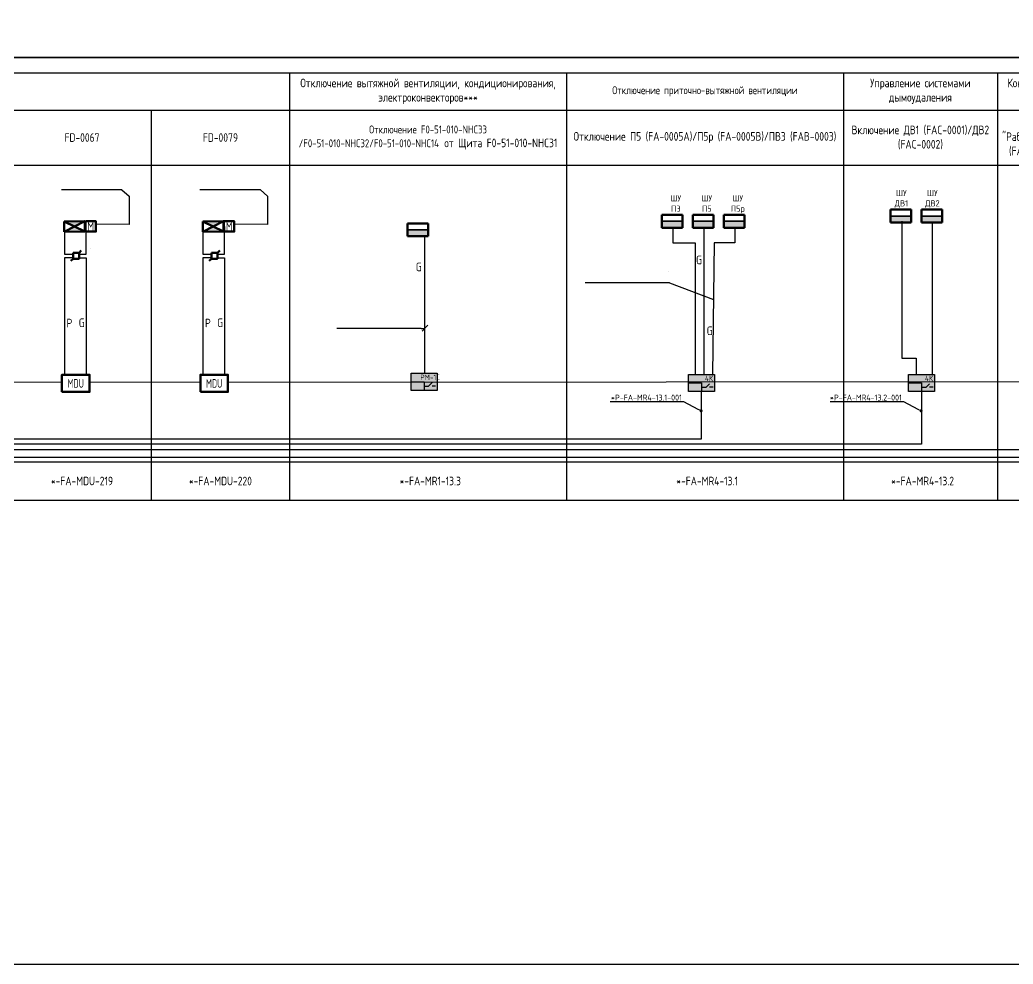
# Model space of a CAD drawing. Header units: millimetres. Extents: x 127230 to 906013, y -355313 to -209225.
# Drawn here: x 293270 to 322125, y -339532 to -312092 of the extents above; entities that cross this region are included whole.
import ezdxf
from ezdxf import colors
from ezdxf.entities.mleader import LeaderData, LeaderLine
from ezdxf.enums import TextEntityAlignment as Align
from ezdxf.math import Vec2, Vec3

# ---------------------------------------------------------------- set-up
doc = ezdxf.new("R2018")
doc.units = ezdxf.units.MM
doc.linetypes.add('Cплошная', pattern=[0])
for name, color, linetype in [('1.1. SAI_оборудование_текст', 6, 'Continuous'), ('__Оборудование_АУПТ', 5, 'Continuous'), ('ПС2', 230, 'Continuous')]:
    doc.layers.add(name, color=color, linetype=linetype)
for name, color, linetype, lineweight in [('14', 250, 'Continuous', 0), ('GM_кабель_СПС', 6, 'Continuous', 25), ('GM_текст', 250, 'Continuous', 9), ('АО Извещатели ПС', 1, 'Continuous', 50), ('АО ПС', 1, 'Continuous', 50), ('АТ_ПС_ИП_025', 1, 'Continuous', 25), ('АТ_ПС_ППКП_025', 5, 'Continuous', 25), ('АТ_ПС_Текст_025', 7, 'Continuous', 25), ('АТ_ПС_Трасса_100', 1, 'Continuous', 100), ('СПДС_Размерная линия', 150, 'Continuous', 15)]:
    doc.layers.add(name, color=color, linetype=linetype, lineweight=lineweight)
doc.styles.add('GLE_OASR_TextStyle', font='GOST2304A.ttf')
doc.styles.add('SAI', font='gost_0.ttf')
doc.styles.get("Standard").update_dxf_attribs({"font": 'gost_0.ttf'})
doc.styles.add('ГОСТ 2.304', font='CS_Gost2304.shx', dxfattribs={"width": 0.8})
doc.styles.add('Гост L', font='gost_0.ttf')

# ---------------------------------------------------------------- blocks, each defined once
blk = doc.blocks.new('*U53')
at = {"color": 0, "lineweight": 30, "width": 1.001, "flags": 104}
blk.add_attdef('ТЕКСТ1', text='', height=2.5, dxfattribs=at).set_placement((0.55, 3.27), align=Align.TOP_LEFT)
at = {"color": 0, "lineweight": 0}
blk.add_wipeout([(0, 4.3), (16.02, 4.3), (16.02, 0), (0, 0)], dxfattribs=at)
blk = doc.blocks.new('*U54')
at = {"color": 0, "lineweight": 30, "width": 1.001, "flags": 104}
blk.add_attdef('ТЕКСТ1', text='', height=2.5, dxfattribs=at).set_placement((0.55, 3.27), align=Align.TOP_LEFT)
at = {"color": 0, "lineweight": 0}
blk.add_wipeout([(0, 4.3), (21.07, 4.3), (21.07, 0), (0, 0)], dxfattribs=at)
blk = doc.blocks.new('*U49')
at = {"linetype": 'Continuous', "lineweight": 25}
blk.add_wipeout([(-1.5, -1.5), (-1.5, 1.5), (1.5, 1.5), (1.5, -1.5)], dxfattribs=at)
at = {"color": 0, "linetype": 'Continuous', "lineweight": -2}
for p, q in [((1.5, 1.5), (2.63, 2.63)), ((-1.5, -1.5), (-2.63, -2.63))]:
    blk.add_line(p, q, dxfattribs=at)
blk.add_lwpolyline([(-1.5, 1.5), (1.5, 1.5), (1.5, -1.5), (-1.5, -1.5)], close=True, dxfattribs=at)
blk = doc.blocks.new('*U52')
at = {"linetype": 'Continuous', "lineweight": -2}
h = blk.add_hatch(color=0, dxfattribs=at)
h.dxf.hatch_style = 1
h.paths.add_polyline_path([(-6, 2.97), (-2.98, 1.48), (0, 2.97)])
h.paths.add_polyline_path([(-2.98, 1.48), (-6, -0.03), (0, -0.03), (0, 0)])
at = {"color": 0, "linetype": 'Continuous', "lineweight": -2}
for p, q in [((-6, -0.03), (-6, 2.97)), ((0, 2.97), (-6, 2.97)), ((-6, 2.97), (0, 0)), ((-6, -0.03), (0, 2.97)), ((0, -0.03), (0, 2.97)), ((0, 1.47), (0.18, 1.47)), ((-6, -0.03), (0, -0.03))]:
    blk.add_line(p, q, dxfattribs=at)
blk.add_lwpolyline([(0.18, 2.97), (3.18, 2.97), (3.18, -0.03), (0.18, -0.03)], close=True, dxfattribs=at)
at = {"color": 0, "linetype": 'Continuous', "lineweight": -2, "style": 'GLE_OASR_TextStyle'}
blk.add_text('М', height=2.5, dxfattribs=at).set_placement((1.68, 1.47), align=Align.MIDDLE_CENTER)
blk = doc.blocks.new('*U51')
at = {"color": 0, "linetype": 'Continuous', "lineweight": -2}
blk.add_lwpolyline([(-8, -0.03), (0, -0.03), (0, 4.97), (-8, 4.97)], close=True, dxfattribs=at)
at = {"color": 0, "linetype": 'Continuous', "lineweight": -2, "style": 'ГОСТ 2.304', "width": 0.8, "flags": 4}
blk.add_attdef('НАДПИСЬ', text='', height=2.5, dxfattribs=at).set_placement((-4, 2.47), align=Align.MIDDLE_CENTER)
blk = doc.blocks.new('*U50')
at = {"color": 0, "lineweight": 0}
blk.add_wipeout([(-2.08, 6.13), (-19.65, 6.12), (-19.65, 1.83), (-2.08, 1.83)], dxfattribs=at)
at = {"color": 0, "linetype": 'Cплошная', "lineweight": 25}
for q in [(-19.65, 1.83), (0, 0)]:
    blk.add_line((-2.08, 1.83), q, dxfattribs=at)
at = {"color": 0, "lineweight": 30, "flags": 104}
blk.add_attdef('ТЕКСТ1', text='', height=2.5, dxfattribs=at).set_placement((-2.99, 5.1), align=Align.TOP_RIGHT)
blk = doc.blocks.new('*T75')
at = {"color": 7, "linetype": 'ByBlock', "transparency": 16777216}
for p, q in [((0, 0), (125123, 0)), ((4022, 0), (4022, -12425)), ((8043, 0), (8043, -12425)), ((36195, 0), (36195, -12425)), ((40217, 0), (40217, -12425)), ((92498, 0), (92498, -12425)), ((100542, 0), (100542, -12425)), ((108585, 0), (108585, -12425)), ((113058, 0), (113058, -12425)), ((117080, 0), (117080, -12425)), ((121102, 0), (121102, -12425)), ((125123, 0), (125123, -12425)), ((0, -1085), (125123, -1085)), ((12065, -1085), (12065, -12425)), ((16087, -1085), (16087, -12425)), ((20108, -1085), (20108, -12425)), ((24130, -1085), (24130, -12425)), ((28152, -1085), (28152, -12425)), ((32173, -1085), (32173, -12425)), ((44238, -1085), (44238, -12425)), ((48260, -1085), (48260, -12425)), ((52282, -1085), (52282, -12425)), ((56303, -1085), (56303, -12425)), ((60325, -1085), (60325, -12425)), ((64347, -1085), (64347, -12425)), ((68368, -1085), (68368, -12425)), ((72390, -1085), (72390, -12425)), ((76412, -1085), (76412, -12425)), ((80433, -1085), (80433, -12425)), ((84455, -1085), (84455, -12425)), ((88477, -1085), (88477, -12425)), ((0, -2686), (125123, -2686)), ((0, -2686), (0, -11307)), ((0, -11307), (125123, -11307)), ((0, -12425), (125123, -12425))]:
    blk.add_line(p, q, dxfattribs=at)
at = {"color": 0, "linetype": 'ByBlock', "lineweight": -2, "transparency": 16777216}
for p, q in [((0, 0), (0, -2686)), ((0, -11307), (0, -12425))]:
    blk.add_line(p, q, dxfattribs=at)
at = {"color": 7, "transparency": 16777216, "char_height": 250, "attachment_point": 5, "style": 'GLE_OASR_TextStyle'}
for s, insert, width in [('Управление противопожарными клапанами', (2011, -542), 4020.47), ('{\\fGOST 2.304 type A|b0|i0|c204|p34;\\C256;Отключение вытяжной вентиляции\\fGOST 2.304 type A|b0|i0|c0|p34;, \\fGOST 2.304 type A|b0|i0|c204|p34;кондиционирования\\fGOST 2.304 type A|b0|i0|c0|p34;, \\fGOST 2.304 type A|b0|i0|c204|p34;электроконвекторов\\fGOST type A|b0|i0|c204|p34;\\W1.001;***}', (96520, -542), 8042.13), ('Управление системами дымоудаления', (110822, -542), 4472.13), ('Контроль состояния систем дымоудаления', (115069, -542), 4020.47), ('Управление системами дымоудаления', (119091, -542), 4020.47), ('Контроль состояния систем дымоудаления', (123113, -542), 4020.47), ('Управление противопожарными клапанами', (22119, -542), 28150.47), ('{\\fGOST 2.304 type A|b0|i0|c204|p34;\\H0.91667x;\\C256;Отключение приточно-вытяжной вентиляции}', (104563, -542), 8042.13), ('Сигнал  "Работа"/"Неисправность"ДВ1 (FAC-0001)/ДВ2 (FAC-0002)', (115069, -1885), 4020.47), ('Сигнал  "Работа"/"Неисправность"  ДП1 (FSC-0001)/ДП2 (FSC-0002)', (123113, -1885), 4020.47), ('{\\fGOST 2.304 type A|b0|i0|c204|p34;\\C256;Дистанционный пуск \\Pсистемы дымоудаления}', (6032, -1885), 4020.47), ('{\\fGOST 2.304 type A|b0|i0|c204|p34;\\C256;Дистанционный пуск \\Pсистемы дымоудаления}', (38206, -1885), 4020.47), ('{\\H0.91667x;\\C256;Отключение F0-51-010-NHC33^J/F0-51-010-NHC32/F0-51-010-NHC14\\fISOCPEUR|b0|i0|c204|p34;\\H1.09091x;\\C7; \\fGOST 2.304 type A|b0|i0|c204|p34;от Щита F0-51-010-NHC31}', (96520, -1885), 8042.13), ('Отключение П5 (FA-0005A)/П5р (FA-0005В)/ПВ3 (FAB-0003)', (104563, -1885), 8042.13), ('Включение ДВ1 (FAC-0001)/ДВ2 (FAC-0002)', (110822, -1885), 4472.13), ('Включение ДП1 (FSC-0001)/ДП2 (FSC-0002)', (119091, -1885), 4020.47), ('SD-0006', (2011, -1885), 4020.47), ('FD-0102', (10054, -1885), 4020.47), ('FD-0052', (14076, -1885), 4020.47), ('FD-123', (18097, -1885), 4020.47), ('FD-0054', (22119, -1885), 4020.47), ('FD-0137', (30162, -1885), 4020.47), ('FD-0136', (34184, -1885), 4020.47), ('SD-0003', (42227, -1885), 4020.47), ('FD-0069', (46249, -1885), 4020.47), ('FD-0089', (50271, -1885), 4020.47), ('FD-0111', (54292, -1885), 4020.47), ('FD-0092', (58314, -1885), 4020.47), ('FD-120', (62336, -1885), 4020.47), ('FD-0138', (66357, -1885), 4020.47), ('FD-0090', (74401, -1885), 4020.47), ('FD-0070', (78422, -1885), 4020.47), ('FD-0063', (82444, -1885), 4020.47), ('FD-0067', (86466, -1885), 4020.47), ('FD-0079', (90488, -1885), 4020.47), ('*-FA-MDU-200', (2011, -11866), 4020.47), ('*-FA-MDU-201', (10054, -11866), 4020.47), ('*-FA-MDU-202', (14076, -11866), 4020.47), ('*-FA-MDU-203', (18097, -11866), 4020.47), ('*-FA-MDU-204', (22119, -11866), 4020.47), ('*-FA-MDU-205', (26141, -11866), 4020.47), ('*-FA-MDU-206', (30162, -11866), 4020.47), ('*-FA-SIB-13.2', (38206, -11866), 4020.47), ('*-FA-MDU-208', (42227, -11866), 4020.47), ('*-FA-MDU-209', (46249, -11866), 4020.47), ('*-FA-MDU-210', (50271, -11866), 4020.47), ('*-FA-MDU-211', (54292, -11866), 4020.47), ('*-FA-MDU-212', (58314, -11866), 4020.47), ('*-FA-MDU-213', (62336, -11866), 4020.47), ('*-FA-MDU-214', (66357, -11866), 4020.47), ('*-FA-MDU-215', (70379, -11866), 4020.47), ('*-FA-MDU-216', (74401, -11866), 4020.47), ('*-FA-MDU-217', (78422, -11866), 4020.47), ('*-FA-MDU-218', (82444, -11866), 4020.47), ('*-FA-MDU-219', (86466, -11866), 4020.47), ('*-FA-MDU-220', (90488, -11866), 4020.47), (' *-FA-MR1-13.3', (96520, -11866), 8042.13), (' *-FA-MR4-13.1', (104563, -11866), 8042.13), (' *-FA-MR4-13.2', (110822, -11866), 4472.13), ('*-FA-{\\C0;AE}-13.1', (115069, -11866), 4020.47), (' *-FA-MR4-13.4', (119091, -11866), 4020.47), ('*-FA-{\\C0;AE}-13.2', (123113, -11866), 4020.47)]:
    blk.add_mtext(s, dxfattribs=dict(at, insert=insert, width=width))
at = {"color": 7, "transparency": 16777216, "char_height": 250, "attachment_point": 5}
for s, insert, width in [('Управление противопожарными клапанами', (66357, -542), 52280.47), ('*-FA-SIB-13.1', (6032, -11866), 4020.47), ('*-FA-MDU-207', (34184, -11866), 4020.47)]:
    blk.add_mtext(s, dxfattribs=dict(at, insert=insert, width=width))
at = {"transparency": 16777216, "char_height": 250, "width": 4020.47, "attachment_point": 5}
for s, insert in [('FD-0109', (26141, -1885)), ('FD-0139', (70379, -1885))]:
    blk.add_mtext(s, dxfattribs=dict(at, insert=insert))
blk = doc.blocks.new('A$C8a5a76a5')
at = {"layer": 'АО ПС', "color": 18, "ltscale": 30, "true_color": 0x000000}
blk.add_line((800, 0), (0, 0), dxfattribs=at)
at = {"color": 18, "true_color": 0x000000}
blk.add_wipeout([(0, 500), (800, 500), (800, 250), (0, 250)], dxfattribs=at).dxf.layer = 'АО Извещатели ПС'
at = {"layer": 'АО ПС', "ltscale": 30, "true_color": 0x000000}
h = blk.add_hatch(color=18, dxfattribs=at)
h.dxf.hatch_style = 1
h.paths.add_polyline_path([(800, 250), (0, 250), (0, 0), (800, 0)])
at = {"color": 18, "lineweight": 35, "true_color": 0x000000}
blk.add_line((0, 250), (800, 250), dxfattribs=at)
at = {"layer": 'АО ПС', "color": 18, "ltscale": 30, "true_color": 0x000000}
for p, q in [((0, 0), (0, 500)), ((0, 500), (800, 500)), ((800, 500), (800, 0))]:
    blk.add_line(p, q, dxfattribs=at)
blk = doc.blocks.new('*U78')
at = {"true_color": 0xffffff, "transparency": 33554687}
h = blk.add_hatch(color=7, dxfattribs=at)
h.dxf.hatch_style = 1
h.paths.add_polyline_path([(15, 10), (15, 0), (0, 0), (0, 10)])
blk.add_hatch(color=256).paths.add_polyline_path([(0, 5), (0, 0), (7.5, 0), (7.5, 5)])
for points in [[(15, 10), (15, 0), (0, 0), (0, 10)], [(0, 5), (7.5, 5), (7.5, 0), (0, 0)]]:
    blk.add_lwpolyline(points, close=True)
for points in [[(8.08, 2.5), (10.09, 2.5), (12.16, 4.57)], [(14.18, 2.5), (12.16, 2.5), (12.16, 2.5)]]:
    blk.add_lwpolyline(points)
at = {"insert": (9.48, 9.23), "char_height": 3.2, "attachment_point": 1}
blk.add_mtext_dynamic_manual_height_columns('4К', width=4.8659, gutter_width=20, heights=[0], dxfattribs=at)
at = {"layer": '1.1. SAI_оборудование_текст', "style": 'SAI', "flags": 8}
blk.add_attdef('NAME_ППКОП', (0, 11.57), '', height=4, dxfattribs=at)
blk = doc.blocks.new('_Dot')
at = {"color": 0, "linetype": 'ByBlock', "lineweight": -2}
blk.add_line((-0.5, 0), (-1, 0), dxfattribs=at)
at = {"color": 0, "linetype": 'ByBlock', "const_width": 0.5}
blk.add_lwpolyline([(-0.25, 0, 1), (0.25, 0, 1)], format="xyb", close=True, dxfattribs=at)
blk = doc.blocks.new('*U73')
at = {"color": 0, "linetype": 'Cплошная', "lineweight": 25}
blk.add_line((0, 0), (12.78, -4.83), dxfattribs=at)
at = {"color": 0, "lineweight": 30, "width": 1.001, "flags": 104}
blk.add_attdef('ТЕКСТ1', text='', height=2.5, dxfattribs=at).set_placement((-0.55, 3.27), align=Align.TOP_RIGHT)
at = {"color": 0, "lineweight": 0}
blk.add_wipeout([(0, 4.3), (-24.51, 4.3), (-24.51, 0), (0, 0)], dxfattribs=at)
at = {"color": 0, "linetype": 'Cплошная', "lineweight": 25}
blk.add_line((0, 0), (-24.51, 0), dxfattribs=at)
blk = doc.blocks.new('*U77')
at = {"color": 0, "linetype": 'Cплошная', "lineweight": 25}
blk.add_line((0, 0), (1, 0), dxfattribs=at)
at = {"color": 0, "lineweight": 30, "width": 1.001, "flags": 104}
blk.add_attdef('ТЕКСТ1', text='', height=2.5, dxfattribs=at).set_placement((-0.55, 3.27), align=Align.TOP_RIGHT)
at = {"color": 0, "lineweight": 0}
blk.add_wipeout([(0, 4.3), (-24.51, 4.3), (-24.51, 0), (0, 0)], dxfattribs=at)
at = {"color": 0, "linetype": 'Cплошная', "lineweight": 25}
blk.add_line((0, 0), (-24.51, 0), dxfattribs=at)
blk = doc.blocks.new('*U79')
at = {"true_color": 0xffffff, "transparency": 33554687}
h = blk.add_hatch(color=7, dxfattribs=at)
h.dxf.hatch_style = 1
h.paths.add_polyline_path([(15, 10), (15, 0), (0, 0), (0, 10)])
blk.add_hatch(color=256).paths.add_polyline_path([(0, 5), (0, 0), (7.5, 0), (7.5, 5)])
for points in [[(15, 10), (15, 0), (0, 0), (0, 10)], [(0, 5), (7.5, 5), (7.5, 0), (0, 0)]]:
    blk.add_lwpolyline(points, close=True)
for points in [[(8.08, 2.5), (10.09, 2.5), (12.16, 4.57)], [(14.18, 2.5), (12.16, 2.5), (12.16, 2.5)]]:
    blk.add_lwpolyline(points)
at = {"insert": (5.25, 9.23), "char_height": 3.2, "attachment_point": 1}
blk.add_mtext_dynamic_manual_height_columns('РМ-1С', width=4.8659, gutter_width=20, heights=[0], dxfattribs=at)
at = {"layer": '1.1. SAI_оборудование_текст', "style": 'SAI', "flags": 8}
blk.add_attdef('NAME_ППКОП', (0, 11.57), '', height=4, dxfattribs=at)

msp = doc.modelspace()

# ---------------------------------------------------------------- linework, layer by layer
at = {"color": 18, "true_color": 0x000000}
msp.add_lwpolyline([(204084, -313190), (370338, -313190), (370338, -285232), (204084, -285232)], close=True, dxfattribs=at)
at = {"layer": '14', "color": 6, "lineweight": 25}
for points in [[(294564, -318248), (294564, -318898), (294816, -318898)], [(298586, -318248), (298586, -318898), (298838, -318898)]]:
    msp.add_lwpolyline(points, dxfattribs=at)
at = {"layer": 'GM_кабель_СПС'}
msp.add_lwpolyline([(205506, -267284), (204762, -267284), (204762, -322657), (333502, -322600), (333505, -324813), (208960, -324813), (208960, -336361), (289503, -336361), (289503, -337532), (204693, -337589), (204519, -267129), (205506, -267129)], dxfattribs=at)
at = {"layer": 'АТ_ПС_Трасса_100', "color": 92, "lineweight": 25, "ltscale": 100}
for points in [[(294989, -318898), (295197, -318898), (295197, -318249)], [(299010, -318898), (299219, -318898), (299219, -318249)], [(294989, -319005), (295197, -319005), (295197, -322407)], [(299010, -319005), (299219, -319005), (299219, -322407)]]:
    msp.add_lwpolyline(points, dxfattribs=at)
at = {"layer": 'АТ_ПС_Трасса_100', "color": 6, "lineweight": 25, "ltscale": 100}
for points in [[(294816, -319005), (294564, -319005), (294564, -322407)], [(298838, -319005), (298586, -319005), (298586, -322407)]]:
    msp.add_lwpolyline(points, dxfattribs=at)

# ---------------------------------------------------------------- block references
msp.add_blockref('*T75', (208608, -313627))
at = {"layer": '__Оборудование_АУПТ', "xscale": 50, "yscale": 50, "zscale": 50}
for name, p in [('*U79', (304638, -322862)), ('*U78', (312698, -322894)), ('*U78', (319089, -322894))]:
    msp.add_blockref(name, p, dxfattribs=at)
at = {"layer": 'ПС2', "color": 5, "lineweight": 50, "transparency": 33554687, "xscale": 100, "yscale": 100, "zscale": 100, "rotation": 0.1250381865928775}
for p in [(295160, -318244), (299182, -318244)]:
    msp.add_blockref('*U52', p, dxfattribs=at)

# ---------------------------------------------------------------- texts
at = {"layer": 'АТ_ПС_Текст_025', "char_height": 250, "attachment_point": 5, "style": 'GLE_OASR_TextStyle'}
for s, width, insert in [('G', 1237.88, (312999, -319068)), ('G', 250, (304858, -319273)), ('P', 1237.88, (294711, -320902)), ('G', 1237.88, (295066, -320894)), ('P', 1237.88, (298732, -320902)), ('G', 1237.88, (299088, -320894)), ('G', 1237.88, (313309, -321128))]:
    msp.add_mtext_dynamic_manual_height_columns(s, width=width, gutter_width=12.5, heights=[0], dxfattribs=dict(at, insert=insert))

# ---------------------------------------------------------------- leaders
at = {"layer": 'GM_текст'}
ml = msp.add_multileader_mtext('Standard', dxfattribs=at)
ml.set_content('*{\\H0.95833x;P-FA-MR4-13.1-001}', color=256, style='Гост L')
ml.set_leader_properties()
ml.set_arrow_properties(name='DOT')
ml.build(insert=Vec2(0, 0))
ml.multileader.update_dxf_attribs({"has_text_frame": 1, "text_left_attachment_type": 6, "text_right_attachment_type": 6, "dogleg_length": 0.36, "arrow_head_size": 90})
ctx = ml.context
ctx.base_point, ctx.char_height, ctx.arrow_head_size, ctx.landing_gap_size, ctx.plane_origin = Vec3(310713, -323191), 180, 90, 50, Vec3(307191, -319772)
ctx.left_attachment, ctx.right_attachment, ctx.text_align_type = 6, 6, 2
notes = []
notes.append((ctx, [(1, (1, 1, 0), (312554, -323191), (-1, 0), 0.36, [(1, [(313059, -323454)], 0, [])])]))
ctx.mtext.insert, ctx.mtext.width, ctx.mtext.defined_height, ctx.mtext.alignment, ctx.mtext.flow_direction = Vec3(312503, -322975), 2063.07, 100, 3, 5
ml = msp.add_multileader_mtext('Standard', dxfattribs=at)
ml.set_content('*{\\H0.95833x;P-FA-MR4-13.2-001}', color=256, style='Гост L')
ml.set_leader_properties()
ml.set_arrow_properties(name='DOT')
ml.build(insert=Vec2(0, 0))
ml.multileader.update_dxf_attribs({"has_text_frame": 1, "text_left_attachment_type": 6, "text_right_attachment_type": 6, "dogleg_length": 0.36, "arrow_head_size": 90})
ctx = ml.context
ctx.base_point, ctx.char_height, ctx.arrow_head_size, ctx.landing_gap_size, ctx.plane_origin = Vec3(317067, -323191), 180, 90, 50, Vec3(313582, -319772)
ctx.left_attachment, ctx.right_attachment, ctx.text_align_type = 6, 6, 2
notes.append((ctx, [(1, (1, 1, 0), (318945, -323191), (-1, 0), 0.36, [(1, [(319449, -323454)], 0, [])])]))
ctx.mtext.insert, ctx.mtext.width, ctx.mtext.defined_height, ctx.mtext.alignment, ctx.mtext.flow_direction = Vec3(318894, -322975), 2063.07, 100, 3, 5
for ctx, leaders in notes:
    for number, flags, end, landing, length, lines in leaders:
        leader = LeaderData()
        leader.index, (leader.has_last_leader_line, leader.has_dogleg_vector, leader.attachment_direction) = number, flags
        leader.last_leader_point, leader.dogleg_vector, leader.dogleg_length = Vec3(end), Vec3(landing), length
        for number, points, colour, breaks in lines:
            line = LeaderLine()
            line.index, line.vertices, line.color, line.breaks = number, Vec3.list(points), colors.encode_raw_color(colour), breaks
            leader.lines.append(line)
        ctx.leaders.append(leader)

# ---------------------------------------------------------------- next in the draw order: block references
at = {"layer": 'АТ_ПС_ИП_025', "lineweight": 50, "xscale": 57.51779866433964, "yscale": 57.51779866433964, "zscale": 57.51779866433964}
for p in [(294903, -318948), (298924, -318948)]:
    msp.add_blockref('*U49', p, dxfattribs=at)
at = {"layer": 'АТ_ПС_Текст_025', "linetype": 'Continuous'}
ref = msp.add_blockref('*U50', (296444, -317216), dxfattribs=dict(at, xscale=100, yscale=100, zscale=100))
lines = msp.add_mtext('230 В AC*** ', dxfattribs={"layer": '0', "color": 0, "insert": (296145, -316706), "char_height": 2.5, "attachment_point": 1})
ref.add_attrib('ТЕКСТ1', '', (296145, -316706), dxfattribs={"flags": 104}).embed_mtext(lines)
ref = msp.add_blockref('*U50', (300466, -317216), dxfattribs=dict(at, xscale=100, yscale=100, zscale=100))
lines = msp.add_mtext('230 В AC*** ', dxfattribs={"layer": '0', "color": 0, "insert": (300167, -316706), "char_height": 2.5, "attachment_point": 1})
ref.add_attrib('ТЕКСТ1', '', (300167, -316706), dxfattribs={"flags": 104}).embed_mtext(lines)
at = {"layer": 'АТ_ПС_Текст_025', "transparency": 33554636}
ref = msp.add_blockref('*U53', (295255, -319073), dxfattribs=dict(at, xscale=99.99980000000001, yscale=99.99980000000001, zscale=99.99980000000001))
lines = msp.add_mtext('\\W1.0010;*FA-XK-219', dxfattribs={"layer": '0', "color": 0, "insert": (295310, -318746), "char_height": 2.5, "attachment_point": 1})
ref.add_attrib('ТЕКСТ1', '', (295310, -318746), dxfattribs={"flags": 104}).embed_mtext(lines)
ref = msp.add_blockref('*U53', (299277, -319073), dxfattribs=dict(at, xscale=99.99980000000001, yscale=99.99980000000001, zscale=99.99980000000001))
lines = msp.add_mtext('\\W1.0010;*FA-XK-220', dxfattribs={"layer": '0', "color": 0, "insert": (299332, -318746), "char_height": 2.5, "attachment_point": 1})
ref.add_attrib('ТЕКСТ1', '', (299332, -318746), dxfattribs={"flags": 104}).embed_mtext(lines)
at = {"layer": 'АТ_ПС_Текст_025', "transparency": 33554636, "xscale": 99.99980000000001, "yscale": 99.99980000000001, "zscale": 99.99980000000001, "rotation": 90.0000000004073}
for p in [(294448, -321636), (295714, -321636), (298470, -321636), (299736, -321636)]:
    msp.add_blockref('*U54', p, dxfattribs=at)
at = {"layer": 'СПДС_Размерная линия', "color": 18, "true_color": 0x000000, "xscale": 0.75, "yscale": 0.75, "zscale": 0.75}
for p in [(318566, -317981), (319466, -317981), (311916, -318133), (312816, -318133), (313716, -318133), (304528, -318381)]:
    msp.add_blockref('A$C8a5a76a5', p, dxfattribs=at)

# ---------------------------------------------------------------- next in the draw order: wipeouts: each hides what was drawn before it
at = {"lineweight": 25}
for points in [[(294493, -322407), (295293, -322407), (295293, -322907), (294493, -322907)], [(298515, -322407), (299315, -322407), (299315, -322907), (298515, -322907)]]:
    msp.add_wipeout(points, dxfattribs=at).dxf.layer = 'АТ_ПС_Трасса_100'

# ---------------------------------------------------------------- next in the draw order: linework, layer by layer
at = {"layer": '14', "color": 6, "lineweight": 25}
for points in [[(296444, -317216), (296444, -318035), (295477, -318031)], [(300466, -317216), (300466, -318035), (299499, -318031)]]:
    msp.add_lwpolyline(points, dxfattribs=at)
at = {"layer": 'GM_кабель_СПС', "color": 34}
for points in [[(327959, -322894), (327959, -324588), (207445, -324588), (207445, -323981)], [(319464, -322894), (319464, -324422), (207625, -324422), (207625, -323981)], [(207815, -323981), (207815, -324266), (313075, -324266), (313073, -322894)]]:
    msp.add_lwpolyline(points, dxfattribs=at)
at = {"layer": 'АТ_ПС_Трасса_100', "color": 92, "lineweight": 25, "ltscale": 100}
for points in [[(318887, -317943), (318887, -321926), (319309, -321926), (319309, -322401)], [(312242, -318153), (312242, -318572), (312887, -318572), (312887, -322394)], [(313142, -318153), (313142, -322394)], [(314042, -318153), (314042, -318572), (313440, -318572), (313391, -322394)], [(319771, -317997), (319771, -322387)], [(305026, -318381), (305026, -318800), (305028, -318800), (305028, -322362)]]:
    msp.add_lwpolyline(points, dxfattribs=at)

# ---------------------------------------------------------------- next in the draw order: block references
at = {"layer": 'АТ_ПС_ППКП_025', "color": 1, "linetype": 'Continuous', "lineweight": 50}
ref = msp.add_blockref('*U51', (295293, -322903), dxfattribs=dict(at, xscale=100, yscale=100, zscale=100))
ref.add_attrib('НАДПИСЬ', 'MDU', dxfattribs={"layer": '0', "color": 0, "linetype": 'Continuous', "lineweight": -2, "height": 250, "style": 'ГОСТ 2.304', "width": 0.8}).set_placement((294893, -322657), align=Align.MIDDLE_CENTER)
ref = msp.add_blockref('*U51', (299314, -322903), dxfattribs=dict(at, xscale=100, yscale=100, zscale=100))
ref.add_attrib('НАДПИСЬ', 'MDU', dxfattribs={"layer": '0', "color": 0, "linetype": 'Continuous', "lineweight": -2, "height": 250, "style": 'ГОСТ 2.304', "width": 0.8}).set_placement((298915, -322657), align=Align.MIDDLE_CENTER)

# ---------------------------------------------------------------- next in the draw order: texts
at = {"layer": 'GM_текст', "color": 7, "ltscale": 100, "char_height": 180, "width": 600, "attachment_point": 1, "style": 'GLE_OASR_TextStyle'}
for s, insert in [('\\pxqc;ШУ ДВ1', (318578, -317035)), ('\\pxqc;ШУ ДВ2', (319478, -317035)), ('\\pxqc;ШУ \\PП3 ', (312026, -317189)), ('\\pxqc;ШУ \\PП5 ', (312926, -317189)), ('\\pxqc;ШУ П5р', (313826, -317189))]:
    msp.add_mtext(s, dxfattribs=dict(at, insert=insert))

# ---------------------------------------------------------------- next in the draw order: block references
at = {"layer": 'АТ_ПС_Текст_025', "transparency": 33554636, "xscale": 99.99980000000001, "yscale": 99.99980000000001, "zscale": 99.99980000000001, "rotation": 90.0000000004073}
for p in [(318765, -321088), (319633, -321068)]:
    msp.add_blockref('*U54', p, dxfattribs=at)
at = {"layer": 'АТ_ПС_Текст_025', "transparency": 33554636}
ref = msp.add_blockref('*U73', (312141, -319737), dxfattribs=dict(at, xscale=99.99980000000001, yscale=99.99980000000001, zscale=99.99980000000001))
lines = msp.add_mtext('\\W1.0010;*C-FA-MR4-13.1-001\\P*C-FA-MR4-13.1-002\\P*C-FA-MR4-13.1-003', dxfattribs={"layer": '0', "color": 0, "insert": (312086, -319410), "char_height": 2.5, "attachment_point": 1})
ref.add_attrib('ТЕКСТ1', '', (312086, -319410), dxfattribs={"flags": 104}).embed_mtext(lines)
ref = msp.add_blockref('*U77', (304928, -321064), dxfattribs=dict(at, xscale=99.99980000000001, yscale=99.99980000000001, zscale=99.99980000000001))
lines = msp.add_mtext('\\W1.0010;*C-FA-MR1-13.3-001', dxfattribs={"layer": '0', "color": 0, "insert": (304873, -320737), "char_height": 2.5, "attachment_point": 1})
ref.add_attrib('ТЕКСТ1', '', (304873, -320737), dxfattribs={"flags": 104}).embed_mtext(lines)

# ---------------------------------------------------------------- next in the draw order: linework, layer by layer
at = {"color": 18, "true_color": 0x000000}
msp.add_lwpolyline([(204495, -339532), (341002, -339532), (341002, -313190), (204084, -313190)], close=True, dxfattribs=at)
msp.add_lwpolyline([(305118, -320963), (304958, -321143)])

doc.saveas('drawing.dxf')
